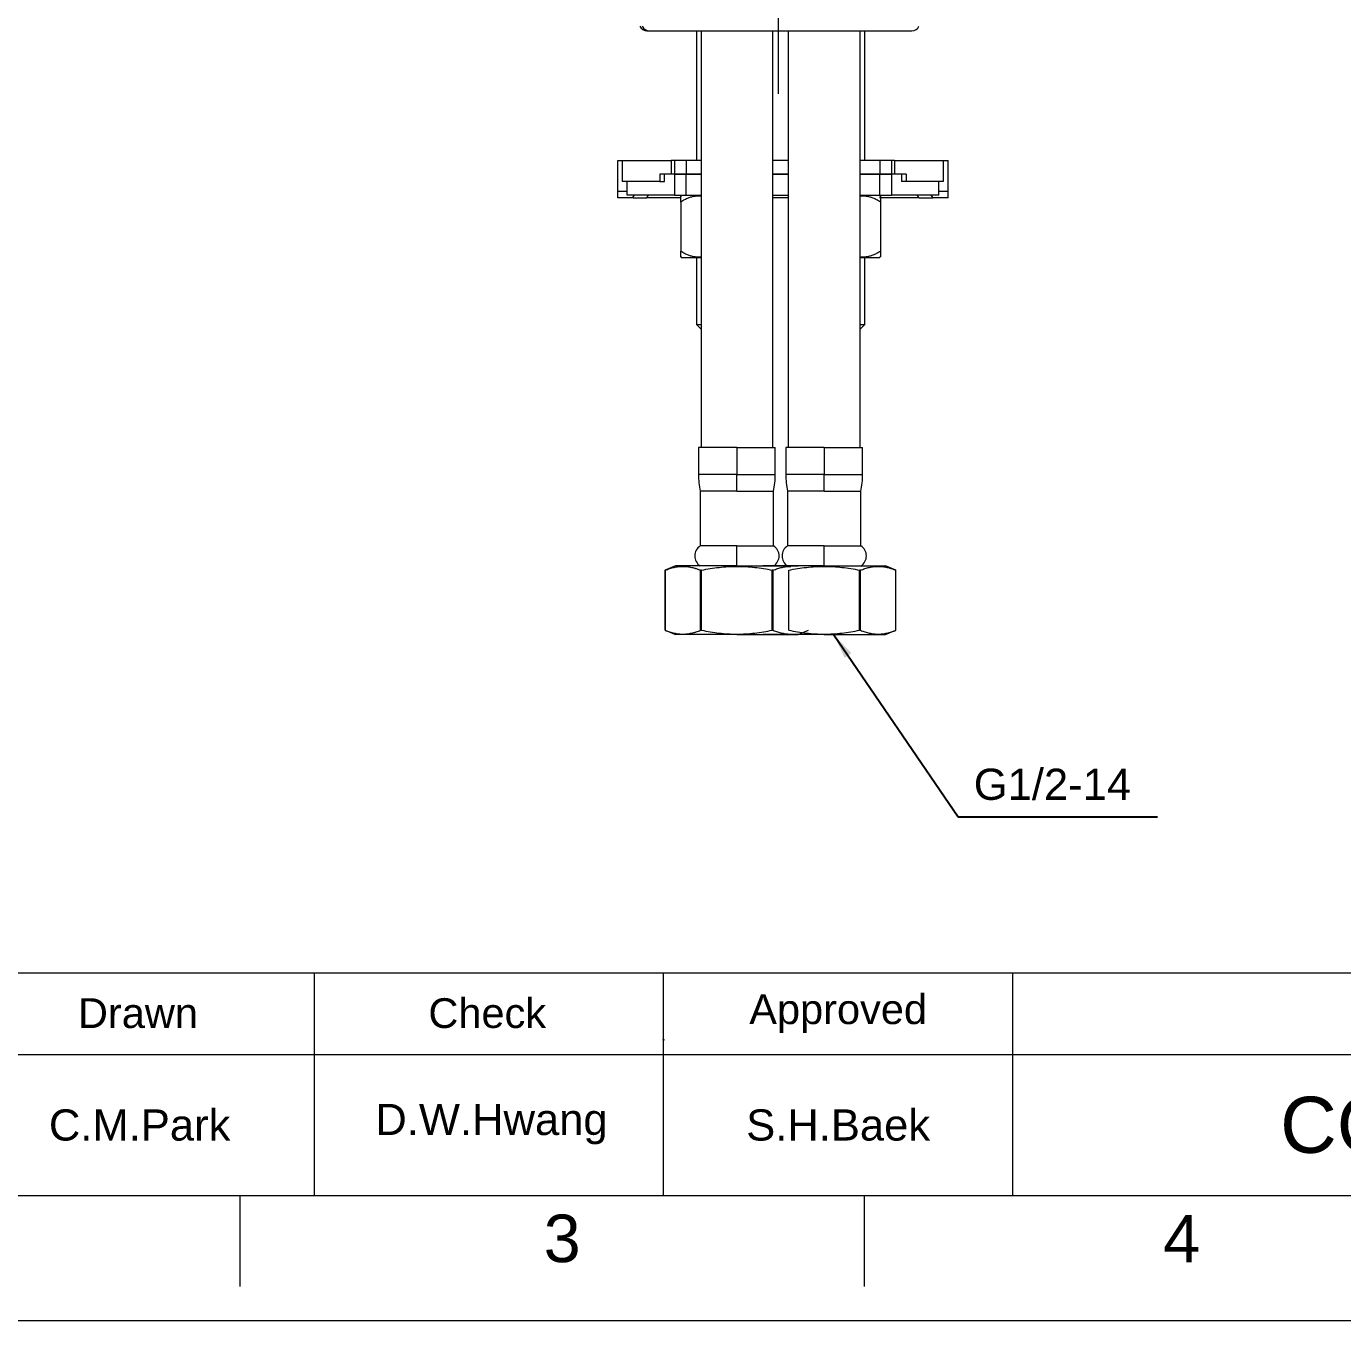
# Model space of a CAD drawing. Header units: millimetres. Extents: x 13304 to 14145, y -3112 to -2518.
# Drawn here: x 13490.5 to 13701.6, y -3112.4 to -2904.8 of the extents above; entities that cross this region are included whole.
import ezdxf

# ---------------------------------------------------------------- set-up
doc = ezdxf.new("R2010")
doc.units = ezdxf.units.MM
doc.linetypes.add('CENTERX2', pattern=[101.6, 63.5, -12.7, 12.7, -12.7])
for name, color, linetype, lineweight in [('CENTER', 1, 'CENTERX2', 15), ('DIM_', 5, 'Continuous', 9), ('FORM', 7, 'Continuous', 13)]:
    doc.layers.add(name, color=color, linetype=linetype, lineweight=lineweight)
doc.layers.add('TEXT', color=2, linetype='Continuous')
doc.styles.add('Arial Unicode MS', font='ARIALUNI.TTF')
doc.styles.get("Standard").update_dxf_attribs({"font": 'arial.ttf'})
doc.dimstyles.new('사본(2) STANDARD', dxfattribs={"dimscale": 0, "dimtxt": 4, "dimasz": 4, "dimexe": 1.25, "dimexo": 0.625, "dimgap": 1.5, "dimtad": 3, "dimtih": 1, "dimtoh": 1, "dimdec": 1, "dimzin": 9, "dimdsep": 46, "dimtxsty": 'Standard', "dimcen": 2.5, "dimclrd": 5, "dimclre": 5, "dimclrt": 5, "dimadec": 0, "dimazin": 0, "dimtfac": 1, "dimtdec": 1, "dimtmove": 0, "dimatfit": 3, "dimfxl": 1.25, "dimtfill": 1, "dimtolj": 1, "dimtzin": 0, "dimarcsym": 0})

msp = doc.modelspace()

# ---------------------------------------------------------------- linework, layer by layer
at = {"linetype": 'Continuous', "lineweight": 18}
for p, q in [((13590.04, -2905.53), (13590.39, -2905.53)), ((13590.39, -2905.53), (13632.54, -2905.53)), ((13597.96, -2905.53), (13597.96, -2926.33)), ((13598.71, -2905.53), (13598.71, -2964.67)), ((13610.21, -2964.67), (13610.21, -2905.53)), ((13612.71, -2905.53), (13612.71, -2964.67)), ((13624.21, -2964.67), (13624.21, -2905.53)), ((13624.96, -2926.33), (13624.96, -2905.53)), ((13585.34, -2926.33), (13586.09, -2926.33)), ((13585.34, -2931.33), (13585.34, -2926.33)), ((13586.09, -2926.33), (13593.94, -2926.33)), ((13594.44, -2926.33), (13593.94, -2926.33)), ((13596.32, -2926.33), (13594.44, -2926.33)), ((13594.44, -2926.33), (13594.44, -2928.53)), ((13598.71, -2926.33), (13596.32, -2926.33)), ((13612.71, -2926.33), (13610.21, -2926.33)), ((13627.36, -2926.33), (13624.21, -2926.33)), ((13629.24, -2926.33), (13627.36, -2926.33)), ((13629.74, -2926.33), (13629.24, -2926.33)), ((13629.24, -2926.33), (13629.24, -2928.53)), ((13629.74, -2926.33), (13637.59, -2926.33)), ((13637.59, -2926.33), (13638.34, -2926.33)), ((13638.34, -2931.33), (13638.34, -2926.33)), ((13592.09, -2929.73), (13586.09, -2929.73)), ((13586.84, -2931.33), (13586.84, -2929.73)), ((13593.94, -2928.53), (13592.09, -2928.53)), ((13592.09, -2929.73), (13592.84, -2929.73)), ((13592.84, -2929.73), (13592.84, -2928.53)), ((13594.44, -2928.53), (13593.94, -2928.53)), ((13594.44, -2928.53), (13596.32, -2928.53)), ((13594.44, -2928.53), (13594.44, -2931.93)), ((13596.32, -2928.53), (13594.44, -2928.53)), ((13596.32, -2928.53), (13598.71, -2928.53)), ((13598.71, -2928.53), (13596.32, -2928.53)), ((13610.21, -2928.53), (13612.71, -2928.53)), ((13612.71, -2928.53), (13610.21, -2928.53)), ((13624.21, -2928.53), (13627.36, -2928.53)), ((13627.36, -2928.53), (13624.21, -2928.53)), ((13627.36, -2928.53), (13629.24, -2928.53)), ((13629.24, -2928.53), (13627.36, -2928.53)), ((13629.24, -2928.53), (13629.24, -2931.93)), ((13629.74, -2928.53), (13629.24, -2928.53)), ((13631.59, -2928.53), (13629.74, -2928.53)), ((13630.84, -2928.53), (13630.84, -2929.73)), ((13631.59, -2929.73), (13630.84, -2929.73)), ((13637.59, -2929.73), (13631.59, -2929.73)), ((13636.84, -2931.33), (13636.84, -2929.73)), ((13585.34, -2932.33), (13585.34, -2931.33)), ((13586.84, -2931.33), (13585.34, -2931.33)), ((13587.74, -2932.33), (13585.34, -2932.33)), ((13586.84, -2931.93), (13586.84, -2931.33)), ((13594.44, -2931.93), (13586.84, -2931.93)), ((13587.74, -2932.33), (13588.06, -2931.93)), ((13587.82, -2932.33), (13587.82, -2932.23)), ((13587.82, -2932.33), (13590, -2932.33)), ((13590, -2932.33), (13590.29, -2931.93)), ((13595.4, -2932.33), (13590, -2932.33)), ((13594.44, -2931.93), (13596.32, -2931.93)), ((13595.58, -2931.93), (13595.46, -2932.07)), ((13596.32, -2931.93), (13598.71, -2931.93)), ((13610.21, -2931.93), (13612.71, -2931.93)), ((13612.71, -2932.33), (13610.21, -2932.33)), ((13624.21, -2931.93), (13627.36, -2931.93)), ((13633.68, -2932.33), (13627.33, -2932.33)), ((13627.46, -2932.07), (13627.34, -2931.93)), ((13627.36, -2931.93), (13629.24, -2931.93)), ((13636.84, -2931.93), (13629.24, -2931.93)), ((13633.68, -2932.33), (13633.39, -2931.93)), ((13633.68, -2932.33), (13635.86, -2932.33)), ((13635.94, -2932.33), (13635.62, -2931.93)), ((13635.86, -2932.33), (13635.86, -2932.23)), ((13638.34, -2932.33), (13635.94, -2932.33)), ((13636.84, -2931.93), (13636.84, -2931.33)), ((13638.34, -2931.33), (13636.84, -2931.33)), ((13638.34, -2932.33), (13638.34, -2931.33)), ((13595.46, -2933.01), (13595.46, -2940.86)), ((13627.48, -2933.01), (13627.48, -2940.86)), ((13595.46, -2941.8), (13595.58, -2941.93)), ((13598.71, -2941.93), (13595.58, -2941.93)), ((13597.96, -2941.93), (13597.96, -2952.63)), ((13627.34, -2941.93), (13624.21, -2941.93)), ((13624.96, -2952.63), (13624.96, -2941.93)), ((13627.34, -2941.93), (13627.46, -2941.8)), ((13597.96, -2952.63), (13598.71, -2953.38)), ((13597.96, -2952.63), (13598.71, -2952.63)), ((13624.21, -2953.38), (13624.96, -2952.63)), ((13624.21, -2952.63), (13624.96, -2952.63)), ((13598.71, -2964.67), (13598.71, -2972.36)), ((13610.21, -2972.36), (13610.21, -2964.67)), ((13612.71, -2964.67), (13612.71, -2972.36)), ((13624.21, -2972.36), (13624.21, -2964.67)), ((13604.46, -2972.36), (13598.31, -2972.36)), ((13598.31, -2972.36), (13598.31, -2976.72)), ((13604.46, -2972.36), (13610.61, -2972.36)), ((13610.61, -2976.72), (13610.61, -2972.36)), ((13618.46, -2972.36), (13612.31, -2972.36)), ((13612.31, -2972.36), (13612.31, -2976.72)), ((13618.46, -2972.36), (13624.61, -2972.36)), ((13624.61, -2976.72), (13624.61, -2972.36)), ((13598.59, -2979.36), (13598.59, -2988.13)), ((13604.46, -2979.36), (13598.59, -2979.36)), ((13604.46, -2979.36), (13610.33, -2979.36)), ((13610.33, -2988.13), (13610.33, -2979.36)), ((13612.59, -2979.36), (13612.59, -2988.13)), ((13618.46, -2979.36), (13612.59, -2979.36)), ((13618.46, -2979.36), (13624.33, -2979.36)), ((13624.33, -2988.13), (13624.33, -2979.36)), ((13604.46, -2988.13), (13598.59, -2988.13)), ((13604.46, -2988.13), (13610.33, -2988.13)), ((13618.46, -2988.13), (13612.59, -2988.13)), ((13618.46, -2988.13), (13624.33, -2988.13)), ((13594.63, -2991.36), (13592.96, -2992.04)), ((13604.46, -2991.36), (13594.63, -2991.36)), ((13604.46, -2991.36), (13614.29, -2991.36)), ((13618.46, -2991.36), (13608.63, -2991.36)), ((13618.46, -2991.36), (13628.29, -2991.36)), ((13629.96, -2992.04), (13628.29, -2991.36)), ((13592.96, -2992.04), (13592.96, -3001.67)), ((13592.96, -3001.67), (13592.96, -2992.04)), ((13598.64, -3001.67), (13598.64, -2992.04)), ((13598.78, -2992.04), (13598.64, -2992.04)), ((13598.78, -3001.67), (13598.78, -2992.04)), ((13610.14, -3001.67), (13610.14, -2992.04)), ((13610.28, -2992.04), (13610.14, -2992.04)), ((13610.28, -3001.67), (13610.28, -2992.04)), ((13612.78, -3001.67), (13612.78, -2992.04)), ((13624.14, -3001.67), (13624.14, -2992.04)), ((13624.28, -2992.04), (13624.14, -2992.04)), ((13624.28, -3001.67), (13624.28, -2992.04)), ((13629.96, -3001.67), (13629.96, -2992.04)), ((13629.96, -3001.67), (13629.96, -2992.04)), ((13629.96, -2992.04), (13629.96, -2992.04)), ((13592.96, -3001.67), (13594.63, -3002.36)), ((13598.78, -3001.67), (13598.64, -3001.67)), ((13610.28, -3001.67), (13610.14, -3001.67)), ((13614.29, -3002.36), (13615.96, -3001.67)), ((13624.28, -3001.67), (13624.14, -3001.67)), ((13628.29, -3002.36), (13629.96, -3001.67)), ((13629.96, -3001.67), (13629.96, -3001.67)), ((13604.46, -3002.36), (13594.63, -3002.36)), ((13604.46, -3002.36), (13614.29, -3002.36)), ((13618.46, -3002.36), (13608.63, -3002.36)), ((13618.46, -3002.36), (13628.29, -3002.36))]:
    msp.add_line(p, q, dxfattribs=at)
at = {"linetype": 'Continuous', "lineweight": 13}
for p, q in [((13586.09, -2929.73), (13586.09, -2926.33)), ((13593.94, -2926.33), (13593.94, -2928.53)), ((13596.32, -2926.33), (13596.32, -2928.53)), ((13627.36, -2926.33), (13627.36, -2928.53)), ((13629.74, -2926.33), (13629.74, -2928.53)), ((13637.59, -2929.73), (13637.59, -2926.33)), ((13592.09, -2928.53), (13592.09, -2929.73)), ((13596.32, -2931.93), (13596.32, -2928.53)), ((13627.36, -2931.93), (13627.36, -2928.53)), ((13631.59, -2928.53), (13631.59, -2929.73)), ((13604.46, -2972.36), (13604.46, -2976.72)), ((13618.46, -2972.36), (13618.46, -2976.72)), ((13604.46, -2976.72), (13598.31, -2976.72)), ((13604.46, -2976.72), (13610.61, -2976.72)), ((13604.46, -2979.36), (13604.46, -2976.72)), ((13618.46, -2976.72), (13612.31, -2976.72)), ((13618.46, -2976.72), (13624.61, -2976.72)), ((13618.46, -2979.36), (13618.46, -2976.72)), ((13604.46, -2991.36), (13604.46, -2988.13)), ((13618.46, -2991.36), (13618.46, -2988.13)), ((13604.46, -2991.43), (13604.46, -2991.36)), ((13618.46, -2991.43), (13618.46, -2991.36)), ((13604.46, -3002.36), (13604.46, -3002.29)), ((13618.46, -3002.36), (13618.46, -3002.29))]:
    msp.add_line(p, q, dxfattribs=at)
at = {"linetype": 'Continuous', "lineweight": 18}
for centre, radius, start, end in [((13590.04, -2904.28), 1.25, 206.1042, 270), ((13632.54, -2904.28), 1.25, 270, 333.8958), ((13610.9, -2976.72), 12.59, 180, 192.1084), ((13598.03, -2976.72), 12.59, 347.8916, 0), ((13624.9, -2976.72), 12.59, 180, 192.1084), ((13612.03, -2976.72), 12.59, 347.8916, 0), ((13599.6, -2989.75), 1.9, 121.9344, 238.0656), ((13609.33, -2989.75), 1.9, 301.9344, 58.0656), ((13613.6, -2989.75), 1.9, 121.9344, 238.0656), ((13623.33, -2989.75), 1.9, 301.9344, 58.0656)]:
    msp.add_arc(centre, radius, start, end, dxfattribs=at)
at = {"linetype": 'Continuous', "lineweight": 13}
msp.add_ellipse((13590.39, -2904.28), major_axis=(0, 1.25), ratio=0.983402, start_param=2.026426, end_param=3.141593, dxfattribs=at)
at = {"linetype": 'Continuous', "lineweight": 18}
for points, knots in [([(13595.46, -2933.01), (13595.46, -2932.94), (13595.46, -2932.81), (13595.46, -2932.65), (13595.46, -2932.51), (13595.46, -2932.39), (13595.46, -2932.29), (13595.46, -2932.21), (13595.46, -2932.14), (13595.46, -2932.1), (13595.46, -2932.07), (13595.46, -2932.07), (13595.46, -2932.07)], [0, 0, 0, 0, 0.10025, 0.200499, 0.300749, 0.400998, 0.501248, 0.601497, 0.701747, 0.801996, 0.902246, 1, 1, 1, 1]), ([(13598.71, -2932.1), (13598.63, -2932.09), (13598.46, -2932.07), (13598.21, -2932.06), (13597.95, -2932.07), (13597.69, -2932.1), (13597.43, -2932.14), (13597.17, -2932.21), (13596.91, -2932.29), (13596.64, -2932.39), (13596.36, -2932.51), (13596.07, -2932.65), (13595.77, -2932.81), (13595.57, -2932.94), (13595.46, -2933.01)], [0, 0, 0, 0, 0.081036, 0.164578, 0.24812, 0.331663, 0.415205, 0.498747, 0.582289, 0.665831, 0.749373, 0.832916, 0.916458, 1, 1, 1, 1]), ([(13627.48, -2933.01), (13627.38, -2932.94), (13627.17, -2932.81), (13626.87, -2932.65), (13626.59, -2932.51), (13626.31, -2932.39), (13626.04, -2932.29), (13625.78, -2932.21), (13625.51, -2932.14), (13625.26, -2932.1), (13625, -2932.07), (13624.74, -2932.06), (13624.49, -2932.07), (13624.31, -2932.09), (13624.22, -2932.1), (13624.21, -2932.1)], [0, 0, 0, 0, 0.082818, 0.165636, 0.248454, 0.331272, 0.414089, 0.496907, 0.579725, 0.662543, 0.745361, 0.828179, 0.910997, 0.993815, 1, 1, 1, 1]), ([(13627.46, -2932.07), (13627.46, -2932.07), (13627.47, -2932.07), (13627.47, -2932.1), (13627.47, -2932.14), (13627.47, -2932.21), (13627.47, -2932.29), (13627.47, -2932.39), (13627.48, -2932.51), (13627.48, -2932.65), (13627.48, -2932.81), (13627.48, -2932.94), (13627.48, -2933.01)], [0, 0, 0, 0, 0.089566, 0.190726, 0.291885, 0.393044, 0.494204, 0.595363, 0.696522, 0.797681, 0.898841, 1, 1, 1, 1]), ([(13595.46, -2940.86), (13595.57, -2940.93), (13595.77, -2941.05), (13596.07, -2941.22), (13596.36, -2941.36), (13596.64, -2941.48), (13596.91, -2941.58), (13597.17, -2941.66), (13597.43, -2941.72), (13597.69, -2941.77), (13597.95, -2941.79), (13598.21, -2941.8), (13598.46, -2941.79), (13598.63, -2941.78), (13598.72, -2941.77)], [0, 0, 0, 0, 0.083529, 0.167058, 0.250587, 0.334116, 0.417646, 0.501175, 0.584704, 0.668233, 0.751762, 0.835291, 0.91882, 1, 1, 1, 1]), ([(13595.46, -2941.8), (13595.46, -2941.8), (13595.46, -2941.79), (13595.46, -2941.77), (13595.46, -2941.72), (13595.46, -2941.66), (13595.46, -2941.58), (13595.46, -2941.48), (13595.46, -2941.36), (13595.46, -2941.22), (13595.46, -2941.05), (13595.46, -2940.93), (13595.46, -2940.86)], [0, 0, 0, 0, 0.098367, 0.198549, 0.29873, 0.398912, 0.499093, 0.599274, 0.699456, 0.799637, 0.899819, 1, 1, 1, 1]), ([(13624.21, -2941.76), (13624.22, -2941.76), (13624.31, -2941.78), (13624.49, -2941.79), (13624.74, -2941.8), (13625, -2941.79), (13625.26, -2941.77), (13625.51, -2941.72), (13625.78, -2941.66), (13626.04, -2941.58), (13626.31, -2941.48), (13626.59, -2941.36), (13626.87, -2941.22), (13627.17, -2941.05), (13627.38, -2940.93), (13627.48, -2940.86)], [0, 0, 0, 0, 0.005851, 0.088697, 0.171542, 0.254388, 0.337234, 0.42008, 0.502925, 0.585771, 0.668617, 0.751463, 0.834308, 0.917154, 1, 1, 1, 1]), ([(13627.48, -2940.86), (13627.48, -2940.93), (13627.48, -2941.05), (13627.48, -2941.22), (13627.48, -2941.36), (13627.47, -2941.48), (13627.47, -2941.58), (13627.47, -2941.66), (13627.47, -2941.72), (13627.47, -2941.77), (13627.47, -2941.79), (13627.46, -2941.8), (13627.46, -2941.8)], [0, 0, 0, 0, 0.101224, 0.202448, 0.303672, 0.404897, 0.506121, 0.607345, 0.708569, 0.809793, 0.911017, 1, 1, 1, 1]), ([(13592.96, -2992.04), (13593.2, -2991.95), (13593.43, -2991.86), (13593.91, -2991.71), (13594.14, -2991.65), (13594.61, -2991.54), (13594.85, -2991.5), (13595.32, -2991.44), (13595.56, -2991.43), (13596.03, -2991.43), (13596.27, -2991.44), (13596.74, -2991.5), (13596.98, -2991.54), (13597.34, -2991.62), (13597.46, -2991.65), (13597.64, -2991.69), (13597.69, -2991.71), (13597.81, -2991.75), (13598.11, -2991.84), (13598.41, -2991.95), (13598.64, -2992.04)], [0, 0, 0, 0, 0.125, 0.125, 0.25, 0.25, 0.375, 0.375, 0.5, 0.5, 0.625, 0.625, 0.75, 0.75, 0.8125, 0.8125, 0.84375, 0.84375, 0.875, 1, 1, 1, 1]), ([(13598.78, -2992.04), (13599.72, -2991.85), (13600.66, -2991.7), (13602.08, -2991.54), (13602.56, -2991.5), (13603.51, -2991.44), (13603.98, -2991.43), (13604.46, -2991.43)], [0, 0, 0, 0, 0.5, 0.5, 0.75, 0.75, 1, 1, 1, 1]), ([(13604.46, -2991.43), (13604.94, -2991.43), (13605.42, -2991.44), (13606.37, -2991.5), (13606.85, -2991.54), (13608.26, -2991.7), (13609.21, -2991.85), (13610.14, -2992.04)], [0, 0, 0, 0, 0.25, 0.25, 0.5, 0.5, 1, 1, 1, 1]), ([(13610.28, -2992.04), (13610.52, -2991.95), (13610.75, -2991.86), (13611.23, -2991.71), (13611.46, -2991.65), (13611.93, -2991.54), (13612.17, -2991.5), (13612.64, -2991.44), (13612.87, -2991.43), (13613.1, -2991.43)], [0, 0, 0, 0, 0.250988, 0.250988, 0.501977, 0.501977, 0.752965, 0.752965, 1, 1, 1, 1]), ([(13612.78, -2992.04), (13613.72, -2991.85), (13614.66, -2991.7), (13616.08, -2991.54), (13616.56, -2991.5), (13617.51, -2991.44), (13617.98, -2991.43), (13618.46, -2991.43)], [0, 0, 0, 0, 0.5, 0.5, 0.75, 0.75, 1, 1, 1, 1]), ([(13618.46, -2991.43), (13618.94, -2991.43), (13619.42, -2991.44), (13620.37, -2991.5), (13620.85, -2991.54), (13622.26, -2991.7), (13623.21, -2991.85), (13624.14, -2992.04)], [0, 0, 0, 0, 0.25, 0.25, 0.5, 0.5, 1, 1, 1, 1]), ([(13624.28, -2992.04), (13624.52, -2991.95), (13624.75, -2991.86), (13625.23, -2991.71), (13625.46, -2991.65), (13625.93, -2991.54), (13626.17, -2991.5), (13626.64, -2991.44), (13626.88, -2991.43), (13627.35, -2991.43), (13627.59, -2991.44), (13628.06, -2991.5), (13628.3, -2991.54), (13628.66, -2991.62), (13628.78, -2991.65), (13628.96, -2991.69), (13629.02, -2991.71), (13629.13, -2991.75), (13629.43, -2991.84), (13629.73, -2991.95), (13629.96, -2992.04)], [0, 0, 0, 0, 0.125, 0.125, 0.25, 0.25, 0.375, 0.375, 0.5, 0.5, 0.625, 0.625, 0.75, 0.75, 0.8125, 0.8125, 0.84375, 0.84375, 0.875, 1, 1, 1, 1]), ([(13592.96, -3001.67), (13593.2, -3001.77), (13593.43, -3001.85), (13593.91, -3002.01), (13594.14, -3002.07), (13594.61, -3002.18), (13594.85, -3002.22), (13595.32, -3002.27), (13595.56, -3002.29), (13596.03, -3002.29), (13596.27, -3002.28), (13596.74, -3002.22), (13596.98, -3002.18), (13597.34, -3002.1), (13597.46, -3002.07), (13597.64, -3002.02), (13597.69, -3002), (13597.81, -3001.97), (13598.11, -3001.88), (13598.41, -3001.77), (13598.64, -3001.67)], [0, 0, 0, 0, 0.125, 0.125, 0.25, 0.25, 0.375, 0.375, 0.5, 0.5, 0.625, 0.625, 0.75, 0.75, 0.8125, 0.8125, 0.84375, 0.84375, 0.875, 1, 1, 1, 1]), ([(13598.78, -3001.67), (13599.72, -3001.86), (13600.66, -3002.02), (13602.08, -3002.18), (13602.56, -3002.22), (13603.51, -3002.27), (13603.98, -3002.29), (13604.46, -3002.29)], [0, 0, 0, 0, 0.5, 0.5, 0.75, 0.75, 1, 1, 1, 1]), ([(13604.46, -3002.29), (13604.94, -3002.29), (13605.42, -3002.27), (13606.37, -3002.22), (13606.85, -3002.18), (13608.26, -3002.02), (13609.21, -3001.86), (13610.14, -3001.67)], [0, 0, 0, 0, 0.25, 0.25, 0.5, 0.5, 1, 1, 1, 1]), ([(13610.28, -3001.67), (13610.52, -3001.77), (13610.75, -3001.85), (13611.23, -3002.01), (13611.46, -3002.07), (13611.93, -3002.18), (13612.17, -3002.22), (13612.64, -3002.27), (13612.87, -3002.29), (13613.1, -3002.29)], [0, 0, 0, 0, 0.250988, 0.250988, 0.501977, 0.501977, 0.752965, 0.752965, 1, 1, 1, 1]), ([(13612.78, -3001.67), (13613.72, -3001.86), (13614.66, -3002.02), (13616.08, -3002.18), (13616.56, -3002.22), (13617.51, -3002.27), (13617.98, -3002.29), (13618.46, -3002.29)], [0, 0, 0, 0, 0.5, 0.5, 0.75, 0.75, 1, 1, 1, 1]), ([(13618.46, -3002.29), (13618.94, -3002.29), (13619.42, -3002.27), (13620.37, -3002.22), (13620.85, -3002.18), (13622.26, -3002.02), (13623.21, -3001.86), (13624.14, -3001.67)], [0, 0, 0, 0, 0.25, 0.25, 0.5, 0.5, 1, 1, 1, 1]), ([(13624.28, -3001.67), (13624.52, -3001.77), (13624.75, -3001.85), (13625.23, -3002.01), (13625.46, -3002.07), (13625.93, -3002.18), (13626.17, -3002.22), (13626.64, -3002.27), (13626.88, -3002.29), (13627.35, -3002.29), (13627.59, -3002.28), (13628.06, -3002.22), (13628.3, -3002.18), (13628.66, -3002.1), (13628.78, -3002.07), (13628.96, -3002.02), (13629.02, -3002), (13629.13, -3001.97), (13629.43, -3001.88), (13629.73, -3001.77), (13629.96, -3001.67)], [0, 0, 0, 0, 0.125, 0.125, 0.25, 0.25, 0.375, 0.375, 0.5, 0.5, 0.625, 0.625, 0.75, 0.75, 0.8125, 0.8125, 0.84375, 0.84375, 0.875, 1, 1, 1, 1])]:
    msp.add_open_spline(points, degree=3, knots=knots, dxfattribs=at)
at = {"layer": 'CENTER'}
msp.add_line((13611.11, -2915.68), (13611.11, -2727.74), dxfattribs=at)
at = {"layer": 'FORM'}
for p, q in [((13480.66, -3056.6), (14125.47, -3056.6)), ((13536.67, -3056.6), (13536.67, -3092.36)), ((13592.69, -3092.36), (13592.69, -3056.6)), ((13648.71, -3092.36), (13648.71, -3056.6)), ((13424.64, -3069.71), (13982.44, -3069.71))]:
    msp.add_line(p, q, dxfattribs=at)
at = {"layer": 'FORM', "color": 7, "linetype": 'Continuous'}
for p, q in [((14125.47, -3092.36), (13324.52, -3092.36)), ((13524.76, -3092.36), (13524.76, -3106.91)), ((13624.87, -3092.36), (13624.87, -3106.91)), ((13304.49, -3112.38), (14145.49, -3112.38))]:
    msp.add_line(p, q, dxfattribs=at)
at = {"layer": 'TEXT'}
msp.add_point((13592.69, -3067.33), dxfattribs=at)

# ---------------------------------------------------------------- texts
at = {"layer": 'DIM_', "color": 4, "insert": (13642.45, -3023.87), "char_height": 5, "attachment_point": 1}
msp.add_mtext_dynamic_manual_height_columns('G1/2-14', width=28.1224, gutter_width=12.5, heights=[0], dxfattribs=at)
at = {"layer": 'FORM', "char_height": 7.63, "attachment_point": 5}
for s, insert in [('3', (13576.44, -3099.24)), ('4', (13675.79, -3099.24))]:
    msp.add_mtext_dynamic_manual_height_columns(s, width=50.0595, gutter_width=12.51, heights=[0], dxfattribs=dict(at, insert=insert))
at = {"layer": 'TEXT', "char_height": 4.768, "attachment_point": 5}
for s, insert in [('Drawn', (13508.4, -3063.1)), ('Check', (13564.42, -3063.1)), ('Approved', (13620.7, -3063.16))]:
    msp.add_mtext_dynamic_manual_height_columns(s, width=56.019, gutter_width=29.8, heights=[0], dxfattribs=dict(at, insert=insert))
at = {"layer": 'TEXT', "attachment_point": 5, "style": 'Arial Unicode MS'}
for s, width, insert, char_height in [('CC Series', 143.0272, (13720.23, -3081.04), 9), ('D.W.Hwang', 56.019, (13565.1, -3080.87), 5), ('C.M.Park', 56.019, (13508.67, -3081.04), 5), ('S.H.Baek', 56.019, (13620.7, -3081.04), 5)]:
    msp.add_mtext_dynamic_manual_height_columns(s, width=width, gutter_width=29.8, heights=[0], dxfattribs=dict(at, insert=insert, char_height=char_height))

# ---------------------------------------------------------------- leaders
at = {"layer": 'DIM_'}
msp.add_leader([(13620.03, -3002.41), (13639.95, -3031.57), (13671.93, -3031.57)], dimstyle='사본(2) STANDARD', override={"dimscale": 1, "dimtad": 0}, dxfattribs=at)

doc.saveas('drawing.dxf')
